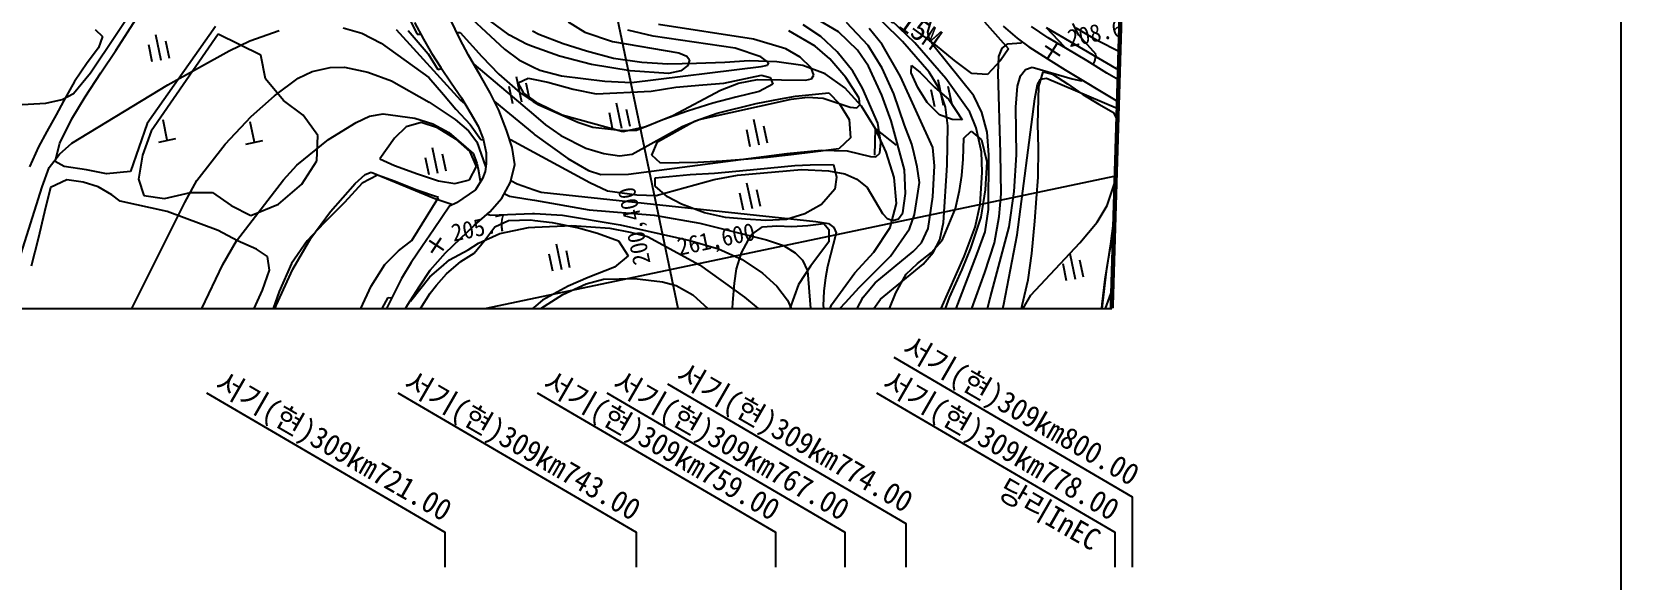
# Model space of a CAD drawing. Header units: millimetres. Extents: x 13158 to 13954, y 1103 to 1807.
# Drawn here: x 13771.2 to 13953.9, y 1363.4 to 1426.3 of the extents above; entities that cross this region are included whole.
import ezdxf
from ezdxf.enums import TextEntityAlignment as Align
from ezdxf.xclip import XClip

# ---------------------------------------------------------------- set-up
doc = ezdxf.new("R2010")
doc.units = ezdxf.units.MM
doc.header["$LTSCALE"] = 10
doc.header["$MEASUREMENT"] = 0
doc.header["$XCLIPFRAME"] = 2
doc.linetypes.add('A-CENTR01', pattern=[2, 1.25, -0.25, 0.25, -0.25])
for name, color, linetype in [('TN-MACL', 6, 'A-CENTR01'), ('TZ-BASE', 253, 'Continuous'), ('TZ-LEAL', 1, 'Continuous'), ('TZ-LEAT', 3, 'Continuous')]:
    doc.layers.add(name, color=color, linetype=linetype)
doc.layers.add('TX-PAPR', color=2, linetype='Continuous', plot=False)
doc.styles.add('HANA', font='GulimChe.ttf')
doc.styles.get("Standard").update_dxf_attribs({"font": 'GulimChe.ttf'})
doc.linetypes.add('XXO_LINE', pattern='A,2.5,["X",Standard,S=1,R=0,X=-1,Y=-0.5],5,["X",Standard,S=1,R=0,X=-1,Y=-0.5],5,-0.5,[133,GulimChe.ttf,S=0.5,R=0,X=-0.5,Y=0],-0.5,2.5', length=16)

# ---------------------------------------------------------------- blocks, each defined once
blk = doc.blocks.new('JD-SFSG5YJF567')
at = {"layer": 'TZ-BASE'}
for p, q in [((573.29, -196.25), (495.5, 174.37)), ((480.31, -47.93, -54), (486.28, -39.01, -54)), ((522, -39.78, -57), (527.88, -45.23, -57)), ((575.04, -44.49, -49), (569.64, -39.3, -49)), ((484.58, -43.25, -52.86), (486.15, -40.79, -52.86)), ((516.66, -41.15, -56), (517.82, -43.51, -56)), ((522.73, -44.04, -38.01), (521.67, -41.83, -38.01)), ((528.45, -43.63, -58), (526.1, -41.88, -58)), ((566.27, -43.25, -53), (563.37, -41.56, -53)), ((576.54, -43.27, -48), (577.4, -40.24, -48)), ((480.85, -42.96, -53.46), (481.69, -43.79, -53.46)), ((481.69, -43.79, -53.46), (481.21, -45.07, -53.46)), ((483.22, -45.38, -52.86), (484.58, -43.25, -52.86)), ((494.66, -42.64, -52.86), (486.79, -53.78, -52.86)), ((494.98, -43.5, -52.64), (487.28, -54.66, -52.64)), ((487.76, -43.55, -53.57), (488.38, -46.49, -53.57)), ((499.88, -45.93, -52.64), (494.98, -43.5, -52.64)), ((498.59, -44.25, -53), (501.97, -43.09, -53)), ((509.32, -42.76, -53), (511.49, -43.39, -53)), ((511.49, -43.39, -53), (513.7, -44.53, -53)), ((515.42, -42.95, -54), (522.82, -51.07, -54)), ((516.8, -43.08, -55), (519.1, -45.75, -55)), ((517.53, -42.15, -48.78), (518.57, -44.06, -48.78)), ((517.82, -43.51, -56), (518.27, -43.49, -56)), ((522.38, -43.32, -56), (522.76, -43.3, -56)), ((522.76, -43.3, -56), (525.27, -46.07, -56)), ((530.4, -44.67, -58), (528.45, -43.63, -58)), ((531.81, -43.55, -59.04), (531.08, -43.15, -59.04)), ((534.61, -44.62, -59.04), (531.81, -43.55, -59.04)), ((535.2, -42.07, -58), (537.09, -43.26, -58)), ((537.09, -43.26, -58), (540.29, -44.33, -58)), ((544.97, -43.73, -57), (542.06, -43.05, -57)), ((554.39, -45.12, -57), (544.97, -43.73, -57)), ((556.49, -44.07, -56), (545.59, -42.4, -56)), ((563.56, -44.9, -55), (560.56, -43.11, -55)), ((564.23, -43.79, -54), (562.21, -42.44, -54)), ((566.09, -45.54, -54), (564.23, -43.79, -54)), ((568.44, -45.34, -53), (566.27, -43.25, -53)), ((569.67, -44.8, -52), (567.18, -42.17, -52)), ((571.26, -44.68, -51), (569.79, -42.84, -51)), ((573.61, -44.34, -50), (571.32, -42.09, -50)), ((577.39, -44.71, -47.32), (574.85, -42.87, -47.32)), ((576.66, -44.02, -48), (576.54, -43.27, -48)), ((583.05, -42.07, -47.32), (585.8, -45.19, -47.32)), ((585.17, -42.59, -38.01), (586.78, -43.97, -38.01)), ((590.35, -43.91, -255), (588.42, -42.64, -255)), ((598.21, -47.5, -255), (590.17, -42.79, -255)), ((592.24, -44.96, -255), (590.17, -42.79, -255)), ((593.88, -43.6, -46), (593.2, -42.26, -46)), ((596, -44.24, -48.34), (593.58, -42.82, -48.34)), ((595.87, -45.84, -46), (593.88, -43.6, -46)), ((481.21, -45.07, -53.46), (479.91, -46.81, -53.46)), ((481.47, -47.96, -52.86), (483.22, -45.38, -52.86)), ((487.4, -46.69, -53.57), (486.99, -44.73, -53.57)), ((489.36, -46.28, -53.57), (488.94, -44.32, -53.57)), ((489.18, -49.31, -53), (496.24, -45.41, -53)), ((496.24, -45.41, -53), (498.59, -44.25, -53)), ((513.7, -44.53, -53), (519.19, -48.47, -53)), ((518.57, -44.06, -48.78), (519.47, -45.7, -48.78)), ((523.75, -45.91, -38.01), (522.73, -44.04, -38.01)), ((527.88, -45.23, -57), (529.54, -46.46, -57)), ((531.1, -44.93, -58), (530.4, -44.67, -58)), ((534.19, -46.03, -58), (531.1, -44.93, -58)), ((537.31, -45.47, -59.04), (534.61, -44.62, -59.04)), ((540.39, -46.29, -59.04), (537.31, -45.47, -59.04)), ((540.29, -44.33, -58), (547.89, -45.66, -58)), ((547.89, -45.66, -58), (548.81, -46.03, -58)), ((557.33, -46.11, -57), (554.39, -45.12, -57)), ((560.21, -45.19, -56), (556.49, -44.07, -56)), ((561.86, -46.13, -56), (560.21, -45.19, -56)), ((565.28, -46.35, -55), (563.56, -44.9, -55)), ((567.89, -47.77, -54), (566.09, -45.54, -54)), ((569.69, -47.18, -53), (568.44, -45.34, -53)), ((571.27, -47.4, -52), (569.67, -44.8, -52)), ((573.38, -48.36, -51), (571.26, -44.68, -51)), ((576.67, -47.88, -50), (573.61, -44.34, -50)), ((578.61, -48.59, -49), (575.04, -44.49, -49)), ((577.24, -44.93, -48), (576.66, -44.02, -48)), ((581.8, -50.59, -48), (577.24, -44.93, -48)), ((579.58, -46.54, -47.32), (577.39, -44.71, -47.32)), ((584.69, -46.07, -47), (585.05, -45.11, -47)), ((585.8, -45.19, -47.32), (584.89, -46.52, -47.32)), ((585.05, -45.11, -47), (585.71, -44.61, -47)), ((585.71, -44.61, -47), (587.24, -44.48, -47)), ((586.78, -43.97, -38.01), (588.13, -44.94, -38.01)), ((587.24, -44.48, -47), (587.33, -44.37, -47)), ((588.13, -44.94, -38.01), (590.66, -46.56, -38.01)), ((590.02, -44.86, -46.38), (591.69, -45.96, -46.38)), ((590.31, -46.25, -46.38), (591.4, -44.57, -46.38)), ((592.37, -45.1, -255), (590.35, -43.91, -255)), ((594.83, -46.58, -255), (592.37, -45.1, -255)), ((598.54, -45.52, -48.34), (596, -44.24, -48.34)), ((479.91, -46.81, -53.46), (478.44, -48.95, -53.46)), ((500.42, -48.64, -52.64), (499.88, -45.93, -52.64)), ((505.76, -47.8, -52), (507.84, -47.34, -52)), ((507.84, -47.34, -52), (509.48, -47.31, -52)), ((509.48, -47.31, -52), (512.16, -47.88, -52)), ((519.1, -45.75, -55), (520.22, -47.57, -55)), ((519.47, -45.7, -48.78), (520.55, -47.34, -48.78)), ((520.22, -47.57, -55), (520.62, -47.44, -55)), ((520.55, -47.34, -48.78), (521.73, -49.08, -48.78)), ((525.11, -48.3, -38.01), (523.75, -45.91, -38.01)), ((524.34, -46.95, -55), (531.2, -52.72, -55)), ((525.27, -46.07, -56), (527.21, -48.08, -56)), ((529.54, -46.46, -57), (531.13, -47.24, -57)), ((531.13, -47.24, -57), (531.95, -47.63, -57)), ((537.88, -47, -58), (534.19, -46.03, -58)), ((542.32, -47.73, -58), (537.88, -47, -58)), ((543.64, -46.76, -59.04), (540.39, -46.29, -59.04)), ((542.48, -49.06, -57), (557.38, -47.21, -57)), ((546.63, -46.94, -59.04), (543.64, -46.76, -59.04)), ((549.95, -46.88, -59.04), (546.63, -46.94, -59.04)), ((548.94, -47.09, -58), (548.14, -47.7, -58)), ((548.81, -46.03, -58), (549.12, -46.45, -58)), ((549.12, -46.45, -58), (548.94, -47.09, -58)), ((553.21, -46.74, -59.04), (549.95, -46.88, -59.04)), ((556.01, -46.55, -59.04), (553.21, -46.74, -59.04)), ((559.17, -46.68, -59.04), (556.01, -46.55, -59.04)), ((558.26, -46.81, -57), (557.33, -46.11, -57)), ((557.38, -47.21, -57), (558.08, -47.07, -57)), ((558.08, -47.07, -57), (558.26, -46.81, -57)), ((562.16, -47.1, -59.04), (559.17, -46.68, -59.04)), ((563.12, -47.36, -56), (561.86, -46.13, -56)), ((564.74, -48.06, -59.04), (562.16, -47.1, -59.04)), ((563.43, -48.21, -56), (563.12, -47.36, -56)), ((567.09, -48.47, -55), (565.28, -46.35, -55)), ((571.25, -50.5, -53), (569.69, -47.18, -53)), ((572.63, -50.37, -52), (571.27, -47.4, -52)), ((574.59, -47.94, -49.68), (574.65, -47.09, -49.68)), ((574.65, -47.09, -49.68), (575.66, -47.9, -49.68)), ((581.58, -48.01, -47.32), (579.58, -46.54, -47.32)), ((584.89, -46.52, -47.32), (583.38, -48.13, -47.32)), ((584.62, -47.98, -47), (584.69, -46.07, -47)), ((587.74, -47.55, -46), (588.5, -47.3, -46)), ((588.5, -47.3, -46), (593.11, -48.63, -46)), ((590.66, -46.56, -38.01), (592.32, -47.59, -38.01)), ((597.11, -47.98, -255), (594.83, -46.58, -255)), ((595.51, -47, -46), (595.7, -46.6, -46)), ((595.7, -46.6, -46), (595.87, -45.84, -46)), ((478.44, -48.95, -53.46), (477.19, -51.18, -53.46)), ((478.14, -56.02, -53), (489.18, -49.31, -53)), ((478.33, -50.31, -54), (480.31, -47.93, -54)), ((479.7, -50.71, -52.86), (481.47, -47.96, -52.86)), ((502.48, -51.11, -52.64), (500.42, -48.64, -52.64)), ((501.43, -50.57, -52), (504.16, -48.55, -52)), ((504.16, -48.55, -52), (505.76, -47.8, -52)), ((512.16, -47.88, -52), (514.88, -48.88, -52)), ((514.88, -48.88, -52), (519.21, -51.31, -52)), ((519.19, -48.47, -53), (520.87, -50.42, -53)), ((521.73, -49.08, -48.78), (522.95, -50.81, -48.78)), ((526.23, -50.24, -38.01), (525.11, -48.3, -38.01)), ((527.21, -48.08, -56), (529.69, -50.24, -56)), ((529.2, -48.35, -55.89), (529.81, -51.29, -55.89)), ((529.45, -49.1, -55.89), (530.58, -48.57, -55.89)), ((530.08, -50.29, -55.89), (529.45, -49.1, -55.89)), ((530.79, -51.08, -55.89), (530.38, -49.12, -55.89)), ((530.58, -48.57, -55.89), (531.15, -48.68, -55.89)), ((531.15, -48.68, -55.89), (532.87, -49.03, -55.89)), ((531.95, -47.63, -57), (534.44, -48.29, -57)), ((532.87, -49.03, -55.89), (535.76, -49.83, -55.89)), ((534.44, -48.29, -57), (539.39, -48.89, -57)), ((539.39, -48.89, -57), (542.48, -49.06, -57)), ((546.71, -48.01, -58), (542.32, -47.73, -58)), ((548.14, -47.7, -58), (546.71, -48.01, -58)), ((550.67, -49.33, -55.89), (553.08, -49.12, -55.89)), ((552.7, -49.93, -56), (554.76, -49.13, -56)), ((553.08, -49.12, -55.89), (557.39, -48.2, -55.89)), ((554.76, -49.13, -56), (556.94, -48.72, -56)), ((556.94, -48.72, -56), (562.46, -48.79, -56)), ((558.71, -49.25, -55.89), (557.13, -50.08, -55.89)), ((557.39, -48.2, -55.89), (558.41, -48.49, -55.89)), ((558.41, -48.49, -55.89), (558.71, -49.25, -55.89)), ((562.46, -48.79, -56), (563.17, -48.63, -56)), ((563.17, -48.63, -56), (563.43, -48.21, -56)), ((567, -49.67, -59.04), (564.74, -48.06, -59.04)), ((568.63, -50.86, -55), (567.09, -48.47, -55)), ((569.03, -49.72, -54), (567.89, -47.77, -54)), ((577.08, -56.5, -51), (573.38, -48.36, -51)), ((575.39, -49.62, -49.68), (574.59, -47.94, -49.68)), ((575.66, -47.9, -49.68), (577.3, -49.59, -49.68)), ((577.85, -49.83, -50), (576.67, -47.88, -50)), ((577.68, -48.72, -49.95), (578.3, -51.66, -49.95)), ((581.35, -52.46, -49), (578.61, -48.59, -49)), ((583.38, -48.13, -47.32), (581.58, -48.01, -47.32)), ((584.89, -57.15, -47), (584.62, -47.98, -47)), ((586.82, -49.46, -46), (587.19, -48.27, -46)), ((587.19, -48.27, -46), (587.74, -47.55, -46)), ((588.82, -50.92, -45), (589.12, -49.29, -45)), ((589.12, -49.29, -45), (589.47, -48.67, -45)), ((589.28, -49.52, -42.09), (589.78, -47.84, -42.09)), ((589.47, -48.67, -45), (590.18, -48.55, -45)), ((589.78, -47.84, -42.09), (590.85, -48.09, -42.09)), ((590.18, -48.55, -45), (598.35, -52.04, -45)), ((590.85, -48.09, -42.09), (592.56, -49.2, -42.09)), ((592.32, -47.59, -38.01), (598.37, -51.24, -38.01)), ((592.56, -49.2, -42.09), (594.35, -50.43, -42.09)), ((593.11, -48.63, -46), (594.17, -48.85, -46)), ((594.17, -48.85, -46), (594.27, -48.77, -46)), ((598.45, -48.74, -255), (597.11, -47.98, -255)), ((598.48, -47.64, -255), (598.21, -47.5, -255)), ((475.18, -51.41, -54), (477.03, -51.02, -54)), ((477.03, -51.02, -54), (478.33, -50.31, -54)), ((478.15, -53.23, -52.86), (479.7, -50.71, -52.86)), ((498.77, -52.95, -52), (501.43, -50.57, -52)), ((504.75, -52.79, -52.64), (502.48, -51.11, -52.64)), ((520.87, -50.42, -53), (522.28, -52.12, -53)), ((522.82, -51.07, -54), (523.29, -51.45, -54)), ((522.95, -50.81, -48.78), (523.93, -52.5, -48.78)), ((527.22, -52.23, -38.01), (526.23, -50.24, -38.01)), ((528.84, -51.49, -55.89), (528.42, -49.53, -55.89)), ((529.69, -50.24, -56), (531.18, -51.22, -56)), ((531.18, -51.05, -55.89), (530.08, -50.29, -55.89)), ((531.75, -51.45, -55.89), (531.18, -51.05, -55.89)), ((535.76, -49.83, -55.89), (538.4, -50.36, -55.89)), ((538.4, -50.36, -55.89), (544.74, -50.04, -55.89)), ((544.74, -50.04, -55.89), (547.57, -49.6, -55.89)), ((547.21, -52.85, -56), (552.7, -49.93, -56)), ((547.57, -49.6, -55.89), (550.67, -49.33, -55.89)), ((550.26, -53.32, -55), (560.83, -50.96, -55)), ((554.46, -50.73, -55.89), (551.82, -51.43, -55.89)), ((557.13, -50.08, -55.89), (554.46, -50.73, -55.89)), ((556.81, -51.48, -54.68), (559.6, -50.93, -54.68)), ((559.6, -50.93, -54.68), (561.3, -50.61, -54.68)), ((560.83, -50.96, -55), (562.7, -50.72, -55)), ((561.3, -50.61, -54.68), (565.15, -50.23, -54.68)), ((562.7, -50.72, -55), (564.48, -50.85, -55)), ((564.48, -50.85, -55), (567.59, -51.9, -55)), ((565.15, -50.23, -54.68), (566.37, -51.49, -54.68)), ((568.92, -51.78, -59.04), (567, -49.67, -59.04)), ((568.7, -51.63, -55), (568.63, -50.86, -55)), ((570.76, -53.71, -54), (569.03, -49.72, -54)), ((572.31, -53.47, -53), (571.25, -50.5, -53)), ((573.85, -53.94, -52), (572.63, -50.37, -52)), ((576.44, -51.36, -49.68), (575.39, -49.62, -49.68)), ((577.32, -51.86, -49.95), (576.91, -49.91, -49.95)), ((577.3, -49.59, -49.68), (578.93, -51, -49.68)), ((578.57, -51.89, -50), (577.85, -49.83, -50)), ((579.27, -51.45, -49.95), (578.86, -49.5, -49.95)), ((578.93, -51, -49.68), (580.46, -53.33, -49.68)), ((582.72, -52.51, -48), (581.8, -50.59, -48)), ((586.65, -51.89, -46), (586.82, -49.46, -46)), ((586.78, -66.56, -45), (588.82, -50.92, -45)), ((589.16, -53.83, -42.09), (589.28, -49.52, -42.09)), ((594.35, -50.43, -42.09), (596.16, -51.53, -42.09)), ((471.75, -51.61, -54), (475.18, -51.41, -54)), ((476.36, -52.77, -53.46), (475.29, -54.67, -53.46)), ((477.19, -51.18, -53.46), (476.36, -52.77, -53.46)), ((495.78, -56.13, -52), (498.77, -52.95, -52)), ((506.41, -55.15, -52.64), (504.75, -52.79, -52.64)), ((510.84, -53.66, -51), (512.37, -52.93, -51)), ((512.37, -52.93, -51), (513.94, -52.64, -51)), ((513.94, -52.64, -51), (517.55, -53.16, -51)), ((519.21, -51.31, -52), (522.2, -53.29, -52)), ((522.28, -52.12, -53), (523.91, -53.88, -53)), ((523.29, -51.45, -54), (523.31, -51.44, -54)), ((523.93, -52.5, -48.78), (524.83, -54.07, -48.78)), ((526.73, -51.25, -54), (531.23, -54.96, -54)), ((528.12, -54.52, -38.01), (527.22, -52.23, -38.01)), ((531.18, -51.22, -56), (531.73, -51.59, -56)), ((531.2, -52.72, -55), (532.6, -53.9, -55)), ((531.73, -51.59, -56), (536.31, -53.59, -56)), ((534.49, -52.79, -55.89), (531.75, -51.45, -55.89)), ((541.49, -54.7, -55.89), (534.49, -52.79, -55.89)), ((540.34, -54.51, -55.89), (539.93, -52.55, -55.89)), ((540.7, -51.37, -55.89), (541.32, -54.31, -55.89)), ((542.3, -54.1, -55.89), (541.89, -52.14, -55.89)), ((543.03, -54.53, -56), (547.21, -52.85, -56)), ((548.92, -52.33, -55.89), (546.07, -53.33, -55.89)), ((551.82, -51.43, -55.89), (548.92, -52.33, -55.89)), ((549.72, -53.48, -54.68), (552.33, -52.59, -54.68)), ((552.33, -52.59, -54.68), (556.81, -51.48, -54.68)), ((566.37, -51.49, -54.68), (567.5, -53.3, -54.68)), ((567.59, -51.9, -55), (568.36, -51.95, -55)), ((568.36, -51.95, -55), (568.7, -51.63, -55)), ((570.52, -54.38, -59.04), (568.92, -51.78, -59.04)), ((577.88, -52.76, -49.68), (576.44, -51.36, -49.68)), ((579.31, -53.3, -49.68), (577.88, -52.76, -49.68)), ((578.82, -54.03, -50), (578.57, -51.89, -50)), ((582.09, -54.24, -49), (581.35, -52.46, -49)), ((583.35, -54.75, -48), (582.72, -52.51, -48)), ((586.71, -57.36, -46), (586.65, -51.89, -46)), ((596.16, -51.53, -42.09), (597.85, -52.48, -42.09)), ((597.85, -52.48, -42.09), (598.31, -53.47, -42.09)), ((475.29, -54.67, -53.46), (474.32, -56.44, -53.46)), ((476.79, -56.03, -52.86), (478.15, -53.23, -52.86)), ((486.79, -53.78, -52.86), (484.91, -59.29, -52.86)), ((487.28, -54.66, -52.64), (486.28, -57.41, -52.64)), ((489.12, -55.69, -52.41), (488.63, -53.34, -52.41)), ((499.13, -55.92, -51.49), (498.64, -53.57, -51.49)), ((507.65, -55.59, -51), (510.84, -53.66, -51)), ((516.58, -54.16, -50.41), (515.24, -55.43, -50.41)), ((518.3, -53.63, -50.41), (516.58, -54.16, -50.41)), ((517.55, -53.16, -51), (519.62, -53.8, -51)), ((520.18, -54.26, -50.41), (518.3, -53.63, -50.41)), ((519.62, -53.8, -51), (521.48, -54.8, -51)), ((522.29, -55.57, -50.41), (520.18, -54.26, -50.41)), ((522.2, -53.29, -52), (523.73, -54.6, -52)), ((523.73, -54.6, -52), (524.68, -55.87, -52)), ((523.91, -53.88, -53), (525.16, -55.61, -53)), ((524.83, -54.07, -48.78), (525.42, -55.54, -48.78)), ((528.76, -56.51, -38.01), (528.12, -54.52, -38.01)), ((532.6, -53.9, -55), (534.35, -55.14, -55)), ((536.31, -53.59, -56), (538.04, -54.17, -56)), ((538.04, -54.17, -56), (541.46, -54.56, -56)), ((541.46, -54.56, -56), (543.03, -54.53, -56)), ((544.11, -54.14, -55.89), (541.49, -54.7, -55.89)), ((542.55, -57.29, -55), (548.3, -54.12, -55)), ((546.07, -53.33, -55.89), (544.11, -54.14, -55.89)), ((545.44, -55.86, -54.68), (549.72, -53.48, -54.68)), ((548.3, -54.12, -55), (550.26, -53.32, -55)), ((556.12, -56.43, -54.57), (555.71, -54.47, -54.57)), ((556.48, -53.28, -54.57), (557.1, -56.22, -54.57)), ((558.08, -56.01, -54.57), (557.67, -54.06, -54.57)), ((567.5, -53.3, -54.68), (567.64, -55.39, -54.68)), ((570.43, -57.38, -59.04), (570.52, -54.38, -59.04)), ((571.75, -57.04, -59.04), (570.52, -54.38, -59.04)), ((570.52, -54.38, -59.04), (572.87, -56.24, -59.04)), ((571.14, -55.93, -54), (570.76, -53.71, -54)), ((573.86, -59.1, -53), (572.31, -53.47, -53)), ((574.68, -56.13, -52), (573.85, -53.94, -52)), ((578.76, -58.53, -50), (578.82, -54.03, -50)), ((580.46, -53.33, -49.68), (579.31, -53.3, -49.68)), ((580.66, -55.46, -49.03), (581.51, -54.63, -49.03)), ((581.51, -54.63, -49.03), (582.68, -55.63, -49.03)), ((582.69, -57.01, -49), (582.09, -54.24, -49)), ((583.55, -57.36, -48), (583.35, -54.75, -48)), ((589.23, -56.54, -42.09), (589.16, -53.83, -42.09)), ((474.32, -56.44, -53.46), (473.28, -58.74, -53.46)), ((476.22, -58.12, -52.86), (476.79, -56.03, -52.86)), ((476.74, -57.3, -53), (478.14, -56.02, -53)), ((488.15, -55.89, -52.41), (490.1, -55.48, -52.41)), ((492.5, -60.29, -52), (495.78, -56.13, -52)), ((498.15, -56.12, -51.49), (500.11, -55.71, -51.49)), ((504.01, -58.55, -51), (507.65, -55.59, -51)), ((506.32, -58.03, -52.64), (506.41, -55.15, -52.64)), ((515.24, -55.43, -50.41), (513.53, -57.83, -50.41)), ((519.56, -56.52, -50.62), (520.18, -59.46, -50.62)), ((521.48, -54.8, -51), (524.27, -57.19, -51)), ((523.91, -57.02, -50.41), (522.29, -55.57, -50.41)), ((524.68, -55.87, -52), (525.69, -58.69, -52)), ((525.16, -55.61, -53), (525.44, -55.63, -53)), ((525.42, -55.54, -48.78), (525.75, -57.12, -48.78)), ((528.47, -55.59, -53), (528.58, -55.59, -53)), ((528.58, -55.59, -53), (531.25, -57.04, -53)), ((529.08, -58.48, -38.01), (528.76, -56.51, -38.01)), ((531.23, -54.96, -54), (531.35, -55.06, -54)), ((531.35, -55.06, -54), (535.16, -57.77, -54)), ((534.35, -55.14, -55), (537.22, -56.59, -55)), ((537.22, -56.59, -55), (539.28, -57.22, -55)), ((544.79, -57.4, -54.68), (545.44, -55.86, -54.68)), ((567.64, -55.39, -54.68), (566.28, -56.66, -54.68)), ((571.02, -57.16, -54), (571.14, -55.93, -54)), ((574.96, -57.23, -52), (574.68, -56.13, -52)), ((577.3, -58.62, -51), (577.08, -56.5, -51)), ((580.59, -57.85, -49.03), (580.66, -55.46, -49.03)), ((582.68, -55.63, -49.03), (583.31, -58.17, -49.03)), ((589.19, -59.91, -42.09), (589.23, -56.54, -42.09)), ((475.55, -58.83, -53), (476.74, -57.3, -53)), ((477.26, -58.71, -52.86), (476.22, -58.12, -52.86)), ((486.28, -57.41, -52.64), (485.8, -60.14, -52.64)), ((504.59, -60.74, -52.64), (506.32, -58.03, -52.64)), ((513.53, -57.83, -50.41), (515.25, -58.58, -50.41)), ((519.2, -59.67, -50.62), (518.79, -57.71, -50.62)), ((521.16, -59.25, -50.62), (520.75, -57.3, -50.62)), ((524.64, -58.7, -50.41), (523.91, -57.02, -50.41)), ((524.27, -57.19, -51), (524.69, -58.3, -51)), ((524.69, -58.3, -51), (524.84, -58.99, -51)), ((525.77, -58.4, -48.78), (525.64, -59.27, -48.78)), ((525.75, -57.12, -48.78), (525.77, -58.4, -48.78)), ((531.25, -57.04, -53), (537.69, -60.54, -53)), ((535.16, -57.77, -54), (537.52, -59.16, -54)), ((539.28, -57.22, -55), (541.09, -57.48, -55)), ((541.09, -57.48, -55), (542.55, -57.29, -55)), ((542.14, -59.56, -54), (560.31, -57.22, -54)), ((545.81, -58.3, -54.68), (544.79, -57.4, -54.68)), ((550.11, -58.23, -54.68), (545.81, -58.3, -54.68)), ((552.87, -58.1, -54.68), (550.11, -58.23, -54.68)), ((555.87, -57.86, -54.68), (552.87, -58.1, -54.68)), ((558.08, -57.67, -54.68), (555.87, -57.86, -54.68)), ((560.8, -57.34, -54.68), (558.08, -57.67, -54.68)), ((560.31, -57.22, -54), (564.25, -56.84, -54)), ((563.63, -57.03, -54.68), (560.8, -57.34, -54.68)), ((566.28, -56.66, -54.68), (563.63, -57.03, -54.68)), ((564.25, -56.84, -54), (567.24, -56.9, -54)), ((567.24, -56.9, -54), (569.93, -57.56, -54)), ((569.93, -57.56, -54), (570.55, -57.57, -54)), ((570.55, -57.57, -54), (571.02, -57.16, -54)), ((572.64, -59.95, -59.04), (571.75, -57.04, -59.04)), ((575.28, -58.74, -52), (574.96, -57.23, -52)), ((580.44, -59.72, -49.03), (580.59, -57.85, -49.03)), ((582.78, -59.34, -49), (582.69, -57.01, -49)), ((583.31, -58.17, -49.03), (583.13, -61.39, -49.03)), ((583.49, -63.63, -48), (583.55, -57.36, -48)), ((584.94, -61.85, -47), (584.89, -57.15, -47)), ((586.45, -61.58, -46), (586.71, -57.36, -46)), ((83.71, -167.76), (598.12, -59.78)), ((474.73, -61.05, -53), (475.55, -58.83, -53)), ((477.58, -60.23, -52.46), (475.68, -61.1, -52.46)), ((479.85, -59.09, -52.86), (477.26, -58.71, -52.86)), ((479.45, -60.48, -52.46), (477.58, -60.23, -52.46)), ((482.15, -59.53, -52.86), (479.85, -59.09, -52.86)), ((484.91, -59.29, -52.86), (482.15, -59.53, -52.86)), ((485.8, -60.14, -52.64), (486.41, -62.01, -52.64)), ((497.08, -67.24, -51), (502.46, -60.24, -51)), ((502.46, -60.24, -51), (504.01, -58.55, -51)), ((510.7, -60.66, -50), (511.88, -59.61, -50)), ((513.27, -59.7, -49.7), (511.5, -60.6, -49.7)), ((511.88, -59.61, -50), (512.54, -59.34, -50)), ((512.54, -59.34, -50), (519.86, -62.37, -50)), ((515.31, -60.43, -49.7), (513.27, -59.7, -49.7)), ((515.25, -58.58, -50.41), (517.86, -59.53, -50.41)), ((517.86, -59.53, -50.41), (520.29, -60.35, -50.41)), ((522.15, -60.65, -50.41), (523.84, -60.24, -50.41)), ((523.84, -60.24, -50.41), (524.64, -58.7, -50.41)), ((525.36, -60.09, -48.78), (524.55, -61.36, -48.78)), ((524.84, -58.99, -51), (525.06, -60.33, -51)), ((525.64, -59.27, -48.78), (525.36, -60.09, -48.78)), ((525.69, -58.69, -52), (525.73, -58.71, -52)), ((528.56, -60.49, -38.01), (529.08, -58.48, -38.01)), ((537.52, -59.16, -54), (538.95, -59.63, -54)), ((538.95, -59.63, -54), (542.14, -59.56, -54)), ((545.19, -59.99, -53.09), (549.22, -59.63, -53.09)), ((545.19, -60.94, -53.09), (545.19, -59.99, -53.09)), ((545.32, -62.01, -53), (551.96, -60.2, -53)), ((549.22, -59.63, -53.09), (552, -59.46, -53.09)), ((551.96, -60.2, -53), (554.66, -59.69, -53)), ((552, -59.46, -53.09), (556.91, -59, -53.09)), ((554.66, -59.69, -53), (562.02, -59.04, -53)), ((556.91, -59, -53.09), (561.24, -58.6, -53.09)), ((561.24, -58.6, -53.09), (563.01, -58.51, -53.09)), ((562.02, -59.04, -53), (565.1, -59.19, -53)), ((563.01, -58.51, -53.09), (565.67, -58.48, -53.09)), ((565.1, -59.19, -53), (566.99, -59.54, -53)), ((565.67, -58.48, -53.09), (566.04, -59.91, -53.09)), ((566.04, -59.91, -53.09), (565.82, -61.32, -53.09)), ((566.99, -59.54, -53), (568.36, -60.16, -53)), ((568.36, -60.16, -53), (569.57, -61.12, -53)), ((572.94, -62.95, -59.04), (572.64, -59.95, -59.04)), ((573.96, -61.78, -53), (573.86, -59.1, -53)), ((575.55, -60.52, -52), (575.28, -58.74, -52)), ((577.11, -62.19, -51), (577.3, -58.62, -51)), ((578.31, -65.12, -50), (578.76, -58.53, -50)), ((580.17, -61.44, -49.03), (580.44, -59.72, -49.03)), ((582.54, -63.08, -49), (582.78, -59.34, -49)), ((589.03, -62.37, -42.09), (589.19, -59.91, -42.09)), ((469.04, -79.06, -53), (474.73, -61.05, -53)), ((475.68, -61.1, -52.46), (475, -63.9, -52.46)), ((481.18, -61.04, -52.46), (479.45, -60.48, -52.46)), ((482.74, -61.97, -52.46), (481.18, -61.04, -52.46)), ((483.69, -62.68, -52.46), (482.74, -61.97, -52.46)), ((486.41, -62.01, -52.64), (488.79, -62.37, -52.64)), ((488.79, -62.37, -52.64), (491.8, -61.69, -52.64)), ((491.15, -62.83, -52), (492.5, -60.29, -52)), ((491.8, -61.69, -52.64), (494.32, -61.67, -52.64)), ((494.32, -61.67, -52.64), (496.48, -63.19, -52.64)), ((501.89, -63.02, -52.64), (504.59, -60.74, -52.64)), ((507.87, -63.86, -50), (510.7, -60.66, -50)), ((511.5, -60.6, -49.7), (509.5, -62.83, -49.7)), ((517.81, -61.41, -49.7), (515.31, -60.43, -49.7)), ((520.28, -62.26, -49.7), (517.81, -61.41, -49.7)), ((520.29, -60.35, -50.41), (522.15, -60.65, -50.41)), ((524.55, -61.36, -48.78), (522.37, -62.86, -48.78)), ((525.06, -60.33, -51), (525.17, -60.38, -51)), ((527.55, -62.32, -38.01), (528.56, -60.49, -38.01)), ((527.84, -61.8, -51), (528.43, -62.11, -51)), ((528.61, -60.3, -52), (529.33, -60.7, -52)), ((529.33, -60.7, -52), (531.3, -61.38, -52)), ((531.3, -61.38, -52), (532.08, -61.65, -52)), ((532.08, -61.65, -52), (563.64, -65, -52)), ((537.69, -60.54, -53), (539.72, -61.49, -53)), ((539.72, -61.49, -53), (543.08, -61.94, -53)), ((543.08, -61.94, -53), (545.32, -62.01, -53)), ((546.62, -62.19, -53.09), (545.19, -60.94, -53.09)), ((555.34, -63.72, -52.4), (554.93, -61.77, -52.4)), ((555.7, -60.58, -52.4), (556.32, -63.52, -52.4)), ((557.3, -63.31, -52.4), (556.88, -61.36, -52.4)), ((565.82, -61.32, -53.09), (564.31, -63.08, -53.09)), ((569.57, -61.12, -53), (571.33, -64.08, -53)), ((573.64, -64.03, -53), (573.96, -61.78, -53)), ((575.01, -64.2, -52), (575.34, -62.03, -52)), ((575.34, -62.03, -52), (575.55, -60.52, -52)), ((579.69, -63.54, -49.03), (580.17, -61.44, -49.03)), ((583.13, -61.39, -49.03), (582.63, -64.53, -49.03)), ((584.72, -64.43, -47), (584.94, -61.85, -47)), ((585.88, -65.64, -46), (586.45, -61.58, -46)), ((597.14, -63.18, -44), (598.1, -60.32, -44)), ((475, -63.9, -52.46), (474.28, -67, -52.46)), ((479.17, -86.65, -52), (491.15, -62.83, -52)), ((489.11, -63.85, -52.46), (483.69, -62.68, -52.46)), ((494.97, -66.05, -52.46), (489.11, -63.85, -52.46)), ((496.48, -63.19, -52.64), (498.74, -64.31, -52.64)), ((498.74, -64.31, -52.64), (501.89, -63.02, -52.64)), ((505.6, -66.94, -50), (507.87, -63.86, -50)), ((509.5, -62.83, -49.7), (507.1, -65.19, -49.7)), ((517.23, -67.21, -49.7), (520.28, -62.26, -49.7)), ((519.86, -62.37, -50), (521.92, -63.07, -50)), ((521.56, -63.24, -48.78), (520.66, -64.55, -48.78)), ((522.37, -62.86, -48.78), (521.56, -63.24, -48.78)), ((524.4, -65.48, -38.01), (526.18, -63.89, -38.01)), ((526.18, -63.89, -38.01), (527.55, -62.32, -38.01)), ((528.43, -62.11, -51), (530.56, -62.45, -51)), ((530.56, -62.45, -51), (531.32, -62.58, -51)), ((531.32, -62.58, -51), (537.6, -63.69, -51)), ((537.6, -63.69, -51), (545.08, -64.29, -51)), ((548.21, -63.03, -53.09), (546.62, -62.19, -53.09)), ((550.84, -64, -53.09), (548.21, -63.03, -53.09)), ((564.31, -63.08, -53.09), (562.4, -64.14, -53.09)), ((572.19, -65.7, -59.04), (572.94, -62.95, -59.04)), ((576.55, -65.82, -51), (577.11, -62.19, -51)), ((578.19, -67.21, -49.03), (579.69, -63.54, -49.03)), ((581.97, -65.66, -49), (582.54, -63.08, -49)), ((583.1, -66.2, -48), (583.49, -63.63, -48)), ((588.82, -64.96, -42.09), (589.03, -62.37, -42.09)), ((595.97, -65.09, -44), (597.14, -63.18, -44)), ((598, -63.51, -42.09), (597.93, -64.34, -42.09)), ((507.1, -65.19, -49.7), (505.19, -67.24, -49.7)), ((520.66, -64.55, -48.78), (519.7, -65.98, -48.78)), ((522.83, -66.95, -38.01), (524.4, -65.48, -38.01)), ((525.62, -67.16, -47.63), (526.76, -65.62, -47.63)), ((525.86, -64.18, -50), (526.32, -64.27, -50)), ((526.32, -64.27, -50), (531.1, -64.09, -50)), ((526.76, -65.62, -47.63), (528.35, -64.89, -47.63)), ((527.33, -66.39, -49), (530.62, -65.71, -49)), ((528.35, -64.89, -47.63), (530.87, -64.84, -47.63)), ((530.62, -65.71, -49), (531.36, -65.67, -49)), ((530.87, -64.84, -47.63), (531.35, -64.9, -47.63)), ((531.1, -64.09, -50), (531.34, -64.11, -50)), ((531.34, -64.11, -50), (534.54, -64.3, -50)), ((531.35, -64.9, -47.63), (533.36, -65.13, -47.63)), ((531.36, -65.67, -49), (535.6, -65.47, -49)), ((533.36, -65.13, -47.63), (536.37, -65.75, -47.63)), ((534.54, -64.3, -50), (541.16, -65.39, -50)), ((535.6, -65.47, -49), (539.96, -65.77, -49)), ((536.37, -65.75, -47.63), (538.55, -66.35, -47.63)), ((541.16, -65.39, -50), (549.17, -67.2, -50)), ((545.08, -64.29, -51), (550.31, -65.22, -51)), ((550.31, -65.22, -51), (557.97, -67.11, -51)), ((553.27, -64.57, -53.09), (550.84, -64, -53.09)), ((555.58, -64.74, -53.09), (553.27, -64.57, -53.09)), ((557.89, -64.89, -53.09), (555.58, -64.74, -53.09)), ((556.34, -66.48, -48.61), (557.52, -65.61, -48.61)), ((557.52, -65.61, -48.61), (559.19, -65.5, -48.61)), ((560.3, -64.77, -53.09), (557.89, -64.89, -53.09)), ((559.19, -65.5, -48.61), (560.88, -65.57, -48.61)), ((562.4, -64.14, -53.09), (560.3, -64.77, -53.09)), ((560.88, -65.57, -48.61), (562.73, -65.49, -48.61)), ((562.73, -65.49, -48.61), (564.58, -65.24, -48.61)), ((563.64, -65, -52), (565.1, -65.26, -52)), ((564.58, -65.24, -48.61), (565.15, -65.94, -48.61)), ((565.1, -65.26, -52), (565.72, -65.7, -52)), ((565.72, -65.7, -52), (565.99, -66.31, -52)), ((570.31, -68.52, -59.04), (572.19, -65.7, -59.04)), ((571.33, -64.08, -53), (571.86, -64.67, -53)), ((571.86, -64.67, -53), (572.52, -64.9, -53)), ((572.52, -64.9, -53), (573.15, -64.72, -53)), ((573.15, -64.72, -53), (573.64, -64.03, -53)), ((574.41, -65.85, -52), (575.01, -64.2, -52)), ((577.89, -67.11, -50), (578.31, -65.12, -50)), ((580.7, -69.02, -49), (581.97, -65.66, -49)), ((582.63, -64.53, -49.03), (581.44, -68.09, -49.03)), ((583.73, -73.68, -46), (585.88, -65.64, -46)), ((584.2, -67.48, -47), (584.72, -64.43, -47)), ((588.49, -68.7, -42.09), (588.82, -64.96, -42.09)), ((593.99, -67.47, -44), (595.97, -65.09, -44)), ((597.93, -64.34, -42.09), (597.5, -67.59, -42.09)), ((597.84, -66.19, -40.36), (597.94, -65.63, -40.36)), ((474.28, -67, -52.46), (473.48, -70.13, -52.46)), ((497.2, -67.22, -52.46), (494.97, -66.05, -52.46)), ((495.5, -69.97, -51), (497.08, -67.24, -51)), ((499.39, -68.19, -52.46), (497.2, -67.22, -52.46)), ((505.19, -67.24, -49.7), (503.39, -69.84, -49.7)), ((503.56, -70.5, -50), (505.6, -66.94, -50)), ((515.69, -68.37, -49.7), (517.23, -67.21, -49.7)), ((519.7, -65.98, -48.78), (518.46, -67.81, -48.78)), ((519.2, -67.19, -49.33), (520.88, -68.28, -49.33)), ((519.49, -68.57, -49.33), (520.59, -66.9, -49.33)), ((521.08, -68.63, -38.01), (522.83, -66.95, -38.01)), ((523.7, -68.25, -49), (524.88, -67.52, -49)), ((524.37, -68.66, -47.63), (525.62, -67.16, -47.63)), ((524.88, -67.52, -49), (527.33, -66.39, -49)), ((538.55, -66.35, -47.63), (540.97, -67.24, -47.63)), ((539.96, -65.77, -49), (542.32, -66.22, -49)), ((540.97, -67.24, -47.63), (542.09, -68.97, -47.63)), ((542.32, -66.22, -49), (544.29, -66.74, -49)), ((544.29, -66.74, -49), (550.3, -70, -49)), ((549.17, -67.2, -50), (552.46, -68.14, -50)), ((555.12, -68.62, -48.61), (555.91, -67.12, -48.61)), ((555.91, -67.12, -48.61), (556.34, -66.48, -48.61)), ((557.97, -67.11, -51), (559.94, -67.78, -51)), ((565.16, -67.35, -48.61), (563.04, -70.15, -48.61)), ((565.99, -66.31, -52), (565.01, -70.18, -52)), ((565.15, -65.94, -48.61), (565.16, -67.35, -48.61)), ((572.23, -68.98, -52), (574.41, -65.85, -52)), ((574.85, -68.46, -51), (575.8, -67.47, -51)), ((575.8, -67.47, -51), (576.55, -65.82, -51)), ((576.95, -68.56, -49.03), (578.19, -67.21, -49.03)), ((577.13, -68.59, -50), (577.89, -67.11, -50)), ((582.17, -68.81, -48), (583.1, -66.2, -48)), ((583.07, -70.86, -47), (584.2, -67.48, -47)), ((585.27, -74.5, -45), (586.78, -66.56, -45)), ((588.36, -73.49, -44), (593.99, -67.47, -44)), ((597.3, -69.25, -40.36), (597.84, -66.19, -40.36)), ((500.64, -69.03, -52.46), (499.39, -68.19, -52.46)), ((500.85, -70.6, -52.46), (500.64, -69.03, -52.46)), ((514.14, -69.96, -49.7), (515.69, -68.37, -49.7)), ((518.46, -67.81, -48.78), (517.15, -69.72, -48.78)), ((519.33, -70.61, -38.01), (521.08, -68.63, -38.01)), ((521.55, -69.43, -49), (523.7, -68.25, -49)), ((522.84, -69.62, -47.63), (524.37, -68.66, -47.63)), ((533.44, -70.73, -48.24), (533.02, -68.78, -48.24)), ((533.8, -67.59, -48.24), (534.41, -70.53, -48.24)), ((535.39, -70.32, -48.24), (534.98, -68.37, -48.24)), ((542.09, -68.97, -47.63), (540.51, -70.24, -47.63)), ((552.46, -68.14, -50), (555.18, -69.39, -50)), ((554.53, -70.44, -48.61), (555.12, -68.62, -48.61)), ((555.18, -69.39, -50), (557.54, -70.93, -50)), ((559.94, -67.78, -51), (561.28, -68.61, -51)), ((561.28, -68.61, -51), (562.12, -69.45, -51)), ((568.12, -70.92, -59.04), (570.31, -68.52, -59.04)), ((568.65, -72.6, -52), (572.23, -68.98, -52)), ((570.48, -72.07, -51), (574.85, -68.46, -51)), ((575.32, -69.83, -49.03), (576.95, -68.56, -49.03)), ((575.99, -69.92, -50), (577.13, -68.59, -50)), ((576.21, -84.23, -48), (582.17, -68.81, -48)), ((577.09, -77.2, -49), (580.7, -69.02, -49)), ((581.44, -68.09, -49.03), (580.42, -70.52, -49.03)), ((588.04, -71.73, -42.09), (588.49, -68.7, -42.09)), ((592.83, -68.68, -43.87), (593.44, -71.62, -43.87)), ((596.92, -71.63, -40.36), (597.3, -69.25, -40.36)), ((597.5, -67.59, -42.09), (597.03, -70.74, -42.09)), ((490.77, -79.88, -51), (495.5, -69.97, -51)), ((500.08, -72.88, -52.46), (500.85, -70.6, -52.46)), ((501.65, -74.65, -50), (503.56, -70.5, -50)), ((503.39, -69.84, -49.7), (501.97, -73.04, -49.7)), ((512.57, -72.43, -49.7), (514.14, -69.96, -49.7)), ((517.15, -69.72, -48.78), (516.02, -71.57, -48.78)), ((518.08, -72.5, -38.01), (519.33, -70.61, -38.01)), ((519.28, -71.36, -49), (520.6, -70.26, -49)), ((520.04, -72.33, -47.63), (521.2, -71.04, -47.63)), ((520.6, -70.26, -49), (521.55, -69.43, -49)), ((521.2, -71.04, -47.63), (522.84, -69.62, -47.63)), ((540.51, -70.24, -47.63), (537.5, -71.45, -47.63)), ((550.3, -70, -49), (555.44, -73.7, -49)), ((554.31, -72.08, -48.61), (554.53, -70.44, -48.61)), ((557.54, -70.93, -50), (559.19, -72.44, -50)), ((563.04, -70.15, -48.61), (561.66, -72.26, -48.61)), ((562.12, -69.45, -51), (562.68, -70.69, -51)), ((562.68, -70.69, -51), (563.29, -78.07, -51)), ((565.01, -70.18, -52), (564.78, -71.49, -52)), ((565.46, -74.59, -59.04), (568.12, -70.92, -59.04)), ((571.07, -73.93, -50), (575.99, -69.92, -50)), ((572.86, -73.22, -49.03), (574.04, -71.07, -49.03)), ((574.04, -71.07, -49.03), (575.32, -69.83, -49.03)), ((580.42, -70.52, -49.03), (578.98, -73.74, -49.03)), ((581.25, -75.89, -47), (583.07, -70.86, -47)), ((592.47, -71.82, -43.87), (592.06, -69.87, -43.87)), ((594.42, -71.41, -43.87), (594.01, -69.46, -43.87)), ((597.03, -70.74, -42.09), (596.48, -75.18, -42.09)), ((499.11, -75, -52.46), (500.08, -72.88, -52.46)), ((501.97, -73.04, -49.7), (500.79, -76.48, -49.7)), ((510.59, -76.7, -49.7), (512.57, -72.43, -49.7)), ((516.02, -71.57, -48.78), (514.91, -73.77, -48.78)), ((516.76, -74.55, -38.01), (518.08, -72.5, -38.01)), ((517.09, -74.16, -49), (519.28, -71.36, -49)), ((519.34, -73.26, -47.63), (520.04, -72.33, -47.63)), ((535.18, -72.43, -47.63), (532.23, -74.06, -47.63)), ((534.59, -73.38, -48), (537.26, -72.19, -48)), ((537.5, -71.45, -47.63), (535.18, -72.43, -47.63)), ((537.26, -72.19, -48), (539.24, -71.65, -48)), ((539.24, -71.65, -48), (542.82, -71.56, -48)), ((542.82, -71.56, -48), (546.04, -71.95, -48)), ((546.04, -71.95, -48), (547.61, -72.35, -48)), ((547.61, -72.35, -48), (549.5, -73.44, -48)), ((554.13, -74.33, -48.61), (554.31, -72.08, -48.61)), ((559.19, -72.44, -50), (560.39, -74.03, -50)), ((561.66, -72.26, -48.61), (560.25, -76.17, -48.61)), ((564.56, -72.96, -52), (564.51, -74.7, -52)), ((564.78, -71.49, -52), (564.56, -72.96, -52)), ((567.05, -74.32, -52), (568.65, -72.6, -52)), ((569.09, -73.7, -51), (570.48, -72.07, -51)), ((587.36, -74.67, -42.09), (588.04, -71.73, -42.09)), ((596.18, -76.98, -43), (597.72, -72.9, -43)), ((596.55, -74.52, -40.36), (596.92, -71.63, -40.36)), ((497.39, -85.29, -50), (501.65, -74.65, -50)), ((509.32, -83.13, -49), (514.51, -73.73, -49)), ((514.91, -73.77, -48.78), (513.84, -75.93, -48.78)), ((514.51, -73.73, -49), (514.9, -73.79, -49)), ((515.42, -76.81, -38.01), (516.76, -74.55, -38.01)), ((517.02, -74.15, -49), (517.09, -74.16, -49)), ((518.02, -75.33, -47.63), (519.34, -73.26, -47.63)), ((531.47, -74.69, -47.63), (529.52, -76.29, -47.63)), ((532.23, -74.06, -47.63), (531.47, -74.69, -47.63)), ((531.97, -75.04, -48), (534.59, -73.38, -48)), ((549.5, -73.44, -48), (551.69, -75.39, -48)), ((553.97, -76.75, -48.61), (554.13, -74.33, -48.61)), ((555.44, -73.7, -49), (557.15, -75.1, -49)), ((560.39, -74.03, -50), (561.19, -75.86, -50)), ((564.49, -77.11, -59.04), (565.46, -74.59, -59.04)), ((564.51, -74.7, -52), (564.61, -75.2, -52)), ((566.32, -75.1, -52), (567.05, -74.32, -52)), ((568.09, -75.59, -51), (569.09, -73.7, -51)), ((569.72, -75.82, -50), (571.07, -73.93, -50)), ((572, -75.26, -49.03), (572.86, -73.22, -49.03)), ((578.98, -73.74, -49.03), (577.78, -77.14, -49.03)), ((582.88, -76.88, -46), (583.73, -73.68, -46)), ((584.24, -78.09, -45), (585.27, -74.5, -45)), ((586.68, -77.38, -42.09), (587.36, -74.67, -42.09)), ((587.44, -75.05, -44), (588.36, -73.49, -44)), ((596.35, -78, -40.36), (596.55, -74.52, -40.36)), ((575.59, -74.91, -49.41), (576.2, -77.85, -49.41))]:
    blk.add_line(p, q, dxfattribs=at)
at = {"layer": 'TZ-BASE', "linetype": 'XXO_LINE', "style": 'HANA'}
blk.add_text('L=37.15M', height=2.5, rotation=325.0647, dxfattribs=at).set_placement((566.38, -38.05))
at = {"layer": 'TZ-BASE', "style": 'HANA'}
for s, rotation, p in [('208.6', 11.8547, (592.81, -45, -46.38)), ('200,400', 101.8547, (544.66, -69.77, -255)), ('205.7', 11.8547, (522, -67.33, -49.33)), ('261,600', 11.8547, (547.96, -68.94, -255))]:
    blk.add_text(s, height=2, rotation=rotation, dxfattribs=at).set_placement(p)

msp = doc.modelspace()

# ---------------------------------------------------------------- linework, layer by layer
at = {"layer": 'TN-MACL', "const_width": 0.5}
msp.add_lwpolyline([(13899.84, 1544.54), (13895.34, 1394.61)], dxfattribs=at)
at = {"layer": 'TX-PAPR', "flags": 128}
msp.add_lwpolyline([(13895.34, 1394.57), (13899.85, 1544.57), (13295.43, 1544.57), (13299.94, 1394.57)], close=True, dxfattribs=at)
at = {"layer": 'TZ-LEAL'}
msp.add_lwpolyline([(13157.89, 1103.05), (13953.89, 1103.05), (13953.89, 1619.05), (13157.89, 1619.05)], close=True, dxfattribs=at)
for points in [[(13870.3, 1388.98), (13897.68, 1372.95), (13897.68, 1364.87)], [(13791.3, 1384.9), (13818.68, 1368.87), (13818.68, 1364.87)], [(13813.3, 1384.9), (13840.68, 1368.87), (13840.68, 1364.87)], [(13829.3, 1384.9), (13856.68, 1368.87), (13856.68, 1364.87)], [(13837.3, 1384.9), (13864.68, 1368.87), (13864.68, 1364.87)], [(13844.3, 1385.9), (13871.68, 1369.87), (13871.68, 1364.87)], [(13868.3, 1384.9), (13895.68, 1368.87), (13895.68, 1364.87)]]:
    msp.add_lwpolyline(points, dxfattribs=at)

# ---------------------------------------------------------------- block references
at = {"layer": 'TZ-BASE'}
ref = msp.add_blockref('JD-SFSG5YJF567', (13297.68, 1469.57), dxfattribs=at)
XClip(ref).set_block_clipping_path([(597.6593278775, -75.0000074077), (602.1606802224, 74.9999925365), (-2.2506743118, 75.0000000279), (2.2506743119, -75.0000000279)])

# ---------------------------------------------------------------- texts
at = {"layer": 'TZ-LEAT'}
for s, p in [('서기(현)309㎞800.00', (13884.29, 1381.78)), ('서기(현)309㎞721.00', (13805.29, 1377.7)), ('서기(현)309㎞743.00', (13826.99, 1377.78)), ('서기(현)309㎞759.00', (13842.99, 1377.78)), ('서기(현)309㎞767.00', (13850.99, 1377.78)), ('서기(현)309㎞774.00', (13858.29, 1378.7)), ('서기(현)309㎞778.00', (13881.99, 1377.78))]:
    msp.add_text(s, height=2.5, rotation=330, dxfattribs=at).set_placement(p, align=Align.CENTER)
msp.add_text('당리InEC', height=2.5, rotation=330, dxfattribs=at).set_placement((13882.04, 1373.05))

doc.saveas('drawing.dxf')
